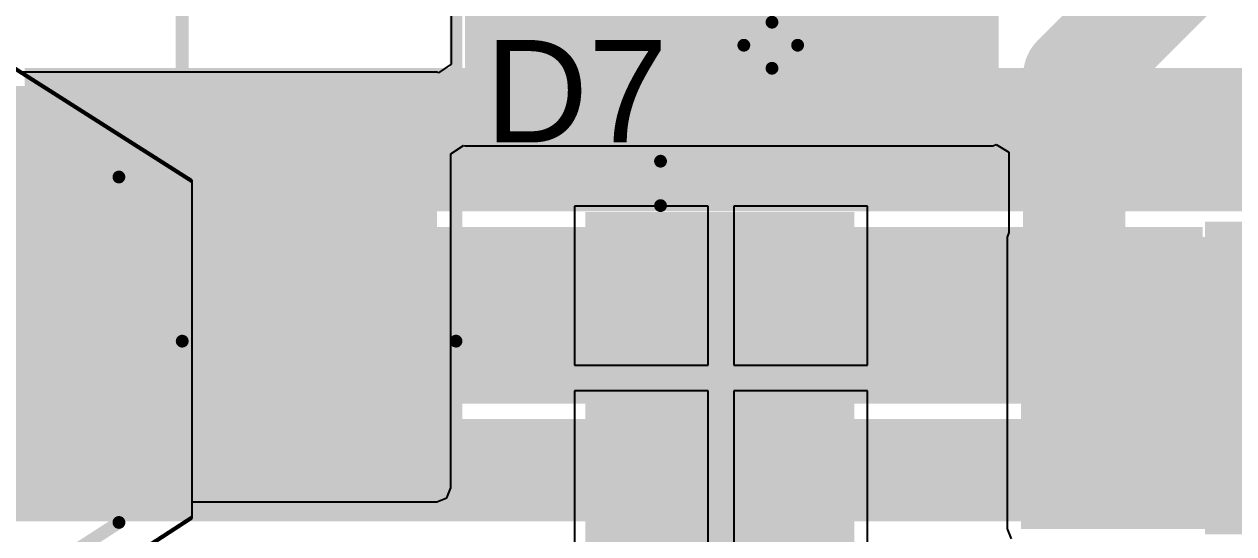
# Model space of a CAD drawing. Header units: millimetres. Extents: x -0.27 to 4.7, y -0.39 to 2.83.
# Drawn here: x 1.6209 to 2.0931, y 2.2101 to 2.4092 of the extents above; entities that cross this region are included whole.
import ezdxf

# ---------------------------------------------------------------- set-up
doc = ezdxf.new("R2010")
doc.units = ezdxf.units.MM
doc.header["$MEASUREMENT"] = 0
for name, color, linetype in [('BottomLayer', 5, 'Continuous'), ('BottomSolder', 6, 'Continuous'), ('TopLayer', 1, 'Continuous'), ('TopOverlay', 2, 'Continuous'), ('TopPaste', 8, 'Continuous'), ('TopSolder', 216, 'Continuous'), ('ViaHoleLayer', 16, 'Continuous')]:
    doc.layers.add(name, color=color, linetype=linetype)
doc.styles.add('Arial', font='', dxfattribs={"height": 0.2})
doc.styles.get('Arial').set_extended_font_data('Arial')

# ---------------------------------------------------------------- blocks, each defined once
blk = doc.blocks.new('SMA_36')
at = {"layer": 'TopLayer'}
for points in [[(-0.12795, 0.03346), (-0.02953, 0.03346), (-0.02953, -0.03346), (-0.12795, -0.03346)], [(0.02953, 0.03346), (0.12795, 0.03346), (0.12795, -0.03346), (0.02953, -0.03346)]]:
    blk.add_hatch(color=1, dxfattribs=at).paths.add_polyline_path(points)
at = {"layer": 'TopOverlay'}
for points in [[(-0.175, -0.05597), (-0.12906, -0.05597), (-0.12906, 0.05598), (-0.175, 0.05598)], [(-0.12992, 0.03638), (-0.1022, 0.03638), (-0.1022, 0.05598), (-0.12992, 0.05598)], [(-0.12992, -0.05598), (-0.1022, -0.05598), (-0.1022, -0.03638), (-0.12992, -0.03638)]]:
    blk.add_hatch(color=2, dxfattribs=at).paths.add_polyline_path(points)
at = {"layer": 'TopPaste'}
for points in [[(-0.12795, 0.03346), (-0.02953, 0.03346), (-0.02953, -0.03346), (-0.12795, -0.03346)], [(0.02953, 0.03346), (0.12795, 0.03346), (0.12795, -0.03346), (0.02953, -0.03346)]]:
    blk.add_hatch(color=8, dxfattribs=at).paths.add_polyline_path(points)
at = {"layer": 'TopSolder'}
for points in [[(-0.13195, 0.03746), (-0.02553, 0.03746), (-0.02553, -0.03746), (-0.13195, -0.03746)], [(0.02553, 0.03746), (0.13195, 0.03746), (0.13195, -0.03746), (0.02553, -0.03746)]]:
    blk.add_hatch(color=216, dxfattribs=at).paths.add_polyline_path(points)
at = {"layer": 'TopOverlay', "const_width": 0.005}
for points in [[(-0.10465, 0.05345), (0.08115, 0.05345)], [(0.08115, 0.05345), (0.08115, 0.03985)], [(0.08115, -0.03985), (0.08115, -0.05345)], [(-0.10465, -0.05345), (0.08115, -0.05345)]]:
    blk.add_lwpolyline(points, dxfattribs=at)
at = {"layer": 'TopOverlay', "const_width": 0.0025}
for points in [[(-0.1059, 0.05345, 1), (-0.1034, 0.05345, 1)], [(0.0799, 0.05345, 1), (0.0824, 0.05345, 1)], [(0.0799, 0.05345, 1), (0.0824, 0.05345, 1)], [(0.0799, 0.03985, 1), (0.0824, 0.03985, 1)], [(0.0799, -0.03985, 1), (0.0824, -0.03985, 1)], [(-0.1059, -0.05345, 1), (-0.1034, -0.05345, 1)], [(0.0799, -0.05345, 1), (0.0824, -0.05345, 1)], [(0.0799, -0.05345, 1), (0.0824, -0.05345, 1)]]:
    blk.add_lwpolyline(points, format="xyb", close=True, dxfattribs=at)
blk = doc.blocks.new('SSL0804T_220M_N_117')
at = {"layer": 'TopLayer'}
blk.add_hatch(color=1, dxfattribs=at).paths.add_polyline_path([(-0.26004, 0.05492), (-0.14508, 0.05492), (-0.14508, -0.05492), (-0.26004, -0.05492)])
at = {"layer": 'TopPaste'}
blk.add_hatch(color=8, dxfattribs=at).paths.add_polyline_path([(-0.26004, 0.05492), (-0.14508, 0.05492), (-0.14508, -0.05492), (-0.26004, -0.05492)])
at = {"layer": 'TopSolder'}
blk.add_hatch(color=216, dxfattribs=at).paths.add_polyline_path([(-0.26404, 0.05892), (-0.14108, 0.05892), (-0.14108, -0.05892), (-0.26404, -0.05892)])
at = {"layer": 'TopOverlay', "const_width": 0.005}
for points in [[(-0.065, 0.18504), (-0.24684, 0.06747)], [(-0.065, -0.18504), (-0.24684, -0.06747)]]:
    blk.add_lwpolyline(points, dxfattribs=at)
at = {"layer": 'TopOverlay', "const_width": 0.0025}
for points in [[(-0.24809, 0.06747, 1), (-0.24559, 0.06747, 1)], [(-0.24809, -0.06747, 1), (-0.24559, -0.06747, 1)]]:
    blk.add_lwpolyline(points, format="xyb", close=True, dxfattribs=at)
blk = doc.blocks.new('C____D_209')
at = {"layer": 'TopLayer'}
for points in [[(-0.16732, 0.05709), (-0.07283, 0.05709), (-0.07283, -0.05709), (-0.16732, -0.05709)], [(0.07283, 0.05709), (0.16732, 0.05709), (0.16732, -0.05709), (0.07283, -0.05709)]]:
    blk.add_hatch(color=1, dxfattribs=at).paths.add_polyline_path(points)
at = {"layer": 'TopPaste'}
for points in [[(-0.16732, 0.05709), (-0.07283, 0.05709), (-0.07283, -0.05709), (-0.16732, -0.05709)], [(0.07283, 0.05709), (0.16732, 0.05709), (0.16732, -0.05709), (0.07283, -0.05709)]]:
    blk.add_hatch(color=8, dxfattribs=at).paths.add_polyline_path(points)
at = {"layer": 'TopSolder'}
for points in [[(-0.17132, 0.06109), (-0.06883, 0.06109), (-0.06883, -0.06109), (-0.17132, -0.06109)], [(0.06883, 0.06109), (0.17132, 0.06109), (0.17132, -0.06109), (0.06883, -0.06109)]]:
    blk.add_hatch(color=216, dxfattribs=at).paths.add_polyline_path(points)
at = {"layer": 'TopOverlay', "const_width": 0.005}
for points in [[(-0.177, 0.099), (-0.177, 0.07)], [(-0.16, 0.084), (-0.193, 0.084)], [(0.1437, 0.08465), (-0.1437, 0.08465)], [(-0.1437, 0.08465), (-0.1437, 0.0673)], [(0.1437, 0.08465), (0.1437, 0.0673)], [(-0.1437, -0.0673), (-0.1437, -0.08465)], [(0.1437, -0.0673), (0.1437, -0.08465)], [(0.1437, -0.08465), (-0.1437, -0.08465)]]:
    blk.add_lwpolyline(points, dxfattribs=at)
at = {"layer": 'TopOverlay', "const_width": 0.0025}
for points in [[(-0.17825, 0.099, 1), (-0.17575, 0.099, 1)], [(-0.19425, 0.084, 1), (-0.19175, 0.084, 1)], [(-0.16125, 0.084, 1), (-0.15875, 0.084, 1)], [(-0.14495, 0.08465, 1), (-0.14245, 0.08465, 1)], [(-0.14495, 0.08465, 1), (-0.14245, 0.08465, 1)], [(0.14245, 0.08465, 1), (0.14495, 0.08465, 1)], [(0.14245, 0.08465, 1), (0.14495, 0.08465, 1)], [(-0.17825, 0.07, 1), (-0.17575, 0.07, 1)], [(-0.14495, 0.0673, 1), (-0.14245, 0.0673, 1)], [(0.14245, 0.0673, 1), (0.14495, 0.0673, 1)], [(-0.14495, -0.0673, 1), (-0.14245, -0.0673, 1)], [(0.14245, -0.0673, 1), (0.14495, -0.0673, 1)], [(-0.14495, -0.08465, 1), (-0.14245, -0.08465, 1)], [(-0.14495, -0.08465, 1), (-0.14245, -0.08465, 1)], [(0.14245, -0.08465, 1), (0.14495, -0.08465, 1)], [(0.14245, -0.08465, 1), (0.14495, -0.08465, 1)]]:
    blk.add_lwpolyline(points, format="xyb", close=True, dxfattribs=at)
blk = doc.blocks.new('20SVPF120M_211')
at = {"layer": 'TopLayer'}
for points in [[(-0.17913, 0.0315), (-0.04134, 0.0315), (-0.04134, -0.0315), (-0.17913, -0.0315)], [(0.04134, 0.0315), (0.17913, 0.0315), (0.17913, -0.0315), (0.04134, -0.0315)]]:
    blk.add_hatch(color=1, dxfattribs=at).paths.add_polyline_path(points)
at = {"layer": 'TopPaste'}
for points in [[(-0.17913, 0.0315), (-0.04134, 0.0315), (-0.04134, -0.0315), (-0.17913, -0.0315)], [(0.04134, 0.0315), (0.17913, 0.0315), (0.17913, -0.0315), (0.04134, -0.0315)]]:
    blk.add_hatch(color=8, dxfattribs=at).paths.add_polyline_path(points)
at = {"layer": 'TopSolder'}
for points in [[(-0.18313, 0.0355), (-0.03734, 0.0355), (-0.03734, -0.0355), (-0.18313, -0.0355)], [(0.03734, 0.0355), (0.18313, 0.0355), (0.18313, -0.0355), (0.03734, -0.0355)]]:
    blk.add_hatch(color=216, dxfattribs=at).paths.add_polyline_path(points)
at = {"layer": 'TopOverlay', "const_width": 0.005}
for points in [[(-0.07677, 0.12992), (-0.12992, 0.07677)], [(-0.07677, 0.12992), (0.12992, 0.12992)], [(0.12992, 0.12992), (0.12992, 0.04528)], [(-0.12992, 0.07677), (-0.12992, 0.04528)], [(-0.153, 0.064), (-0.153, 0.043)], [(-0.162, 0.053), (-0.144, 0.053)], [(-0.12992, -0.04528), (-0.12992, -0.07677)], [(0.12992, -0.04528), (0.12992, -0.12992)], [(-0.12992, -0.07677), (-0.07677, -0.12992)], [(-0.07677, -0.12992), (0.12992, -0.12992)]]:
    blk.add_lwpolyline(points, dxfattribs=at)
at = {"layer": 'TopOverlay', "const_width": 0.0025}
for points in [[(-0.07802, 0.12992, 1), (-0.07552, 0.12992, 1)], [(-0.07802, 0.12992, 1), (-0.07552, 0.12992, 1)], [(0.12867, 0.12992, 1), (0.13117, 0.12992, 1)], [(0.12867, 0.12992, 1), (0.13117, 0.12992, 1)], [(-0.13117, 0.07677, 1), (-0.12867, 0.07677, 1)], [(-0.13117, 0.07677, 1), (-0.12867, 0.07677, 1)], [(-0.15425, 0.064, 1), (-0.15175, 0.064, 1)], [(-0.16325, 0.053, 1), (-0.16075, 0.053, 1)], [(-0.14525, 0.053, 1), (-0.14275, 0.053, 1)], [(-0.13117, 0.04528, 1), (-0.12867, 0.04528, 1)], [(0.12867, 0.04528, 1), (0.13117, 0.04528, 1)], [(-0.15425, 0.043, 1), (-0.15175, 0.043, 1)], [(-0.13117, -0.04528, 1), (-0.12867, -0.04528, 1)], [(0.12867, -0.04528, 1), (0.13117, -0.04528, 1)], [(-0.13117, -0.07677, 1), (-0.12867, -0.07677, 1)], [(-0.13117, -0.07677, 1), (-0.12867, -0.07677, 1)], [(-0.07802, -0.12992, 1), (-0.07552, -0.12992, 1)], [(-0.07802, -0.12992, 1), (-0.07552, -0.12992, 1)], [(0.12867, -0.12992, 1), (0.13117, -0.12992, 1)], [(0.12867, -0.12992, 1), (0.13117, -0.12992, 1)]]:
    blk.add_lwpolyline(points, format="xyb", close=True, dxfattribs=at)

msp = doc.modelspace()

# ---------------------------------------------------------------- hatches: boundary and pattern name
at = {"layer": 'BottomLayer'}
for points in [[(1.621, 2.336), (2.157, 2.336), (2.157, 2.392), (1.621, 2.392)], [(1.20082, 2.26095), (2.081, 2.26095), (2.081, 2.33), (1.20082, 2.33)]]:
    msp.add_hatch(color=5, dxfattribs=at).paths.add_polyline_path(points)
h = msp.add_hatch(color=5, dxfattribs=at)
edge = h.paths.add_edge_path()
edge.add_arc((1.636, 2.371), 0.01181, 0, 360)
h = msp.add_hatch(color=5, dxfattribs=at)
edge = h.paths.add_edge_path()
edge.add_arc((1.66233, 2.371), 0.01181, 0, 360)
h = msp.add_hatch(color=5, dxfattribs=at)
edge = h.paths.add_edge_path()
edge.add_arc((1.68867, 2.371), 0.01181, 0, 360)
h = msp.add_hatch(color=5, dxfattribs=at)
edge = h.paths.add_edge_path()
edge.add_arc((1.715, 2.371), 0.01181, 0, 360)
h = msp.add_hatch(color=5, dxfattribs=at)
edge = h.paths.add_edge_path()
edge.add_arc((2.037, 2.314), 0.01181, 0, 360)
h = msp.add_hatch(color=5, dxfattribs=at)
edge = h.paths.add_edge_path()
edge.add_arc((2.063, 2.314), 0.01181, 0, 360)
h = msp.add_hatch(color=5, dxfattribs=at)
edge = h.paths.add_edge_path()
edge.add_arc((2.037, 2.288), 0.01181, 0, 360)
h = msp.add_hatch(color=5, dxfattribs=at)
edge = h.paths.add_edge_path()
edge.add_arc((2.063, 2.288), 0.01181, 0, 360)
at = {"layer": 'BottomSolder'}
h = msp.add_hatch(color=6, dxfattribs=at)
edge = h.paths.add_edge_path()
edge.add_arc((1.636, 2.371), 0.00591, 0, 360)
h = msp.add_hatch(color=6, dxfattribs=at)
edge = h.paths.add_edge_path()
edge.add_arc((1.66233, 2.371), 0.00591, 0, 360)
h = msp.add_hatch(color=6, dxfattribs=at)
edge = h.paths.add_edge_path()
edge.add_arc((1.68867, 2.371), 0.00591, 0, 360)
h = msp.add_hatch(color=6, dxfattribs=at)
edge = h.paths.add_edge_path()
edge.add_arc((1.715, 2.371), 0.00591, 0, 360)
h = msp.add_hatch(color=6, dxfattribs=at)
edge = h.paths.add_edge_path()
edge.add_arc((2.037, 2.314), 0.00591, 0, 360)
h = msp.add_hatch(color=6, dxfattribs=at)
edge = h.paths.add_edge_path()
edge.add_arc((2.063, 2.314), 0.00591, 0, 360)
h = msp.add_hatch(color=6, dxfattribs=at)
edge = h.paths.add_edge_path()
edge.add_arc((2.037, 2.288), 0.00591, 0, 360)
h = msp.add_hatch(color=6, dxfattribs=at)
edge = h.paths.add_edge_path()
edge.add_arc((2.063, 2.288), 0.00591, 0, 360)
at = {"layer": 'TopLayer'}
for points in [[(1.793, 2.367), (1.881, 2.367), (1.881, 2.58052), (1.793, 2.58052)], [(1.874, 2.367), (1.999, 2.367), (1.999, 2.533), (1.874, 2.533)], [(1.525, 2.228), (1.782, 2.228), (1.782, 2.385), (1.525, 2.385)], [(1.945, 2.11), (1.945, 2.33582), (1.84, 2.33582), (1.84, 2.11)], [(2.091, 2.326), (2.01, 2.326), (2.01, 2.212), (2.091, 2.212)], [(2.08, 2.212), (2.264, 2.212), (2.264, 2.283), (2.08, 2.283)]]:
    msp.add_hatch(color=1, dxfattribs=at).paths.add_polyline_path(points)
h = msp.add_hatch(color=1, dxfattribs=at)
edge = h.paths.add_edge_path()
edge.add_arc((1.636, 2.371), 0.01181, 0, 360)
h = msp.add_hatch(color=1, dxfattribs=at)
edge = h.paths.add_edge_path()
edge.add_arc((1.66233, 2.371), 0.01181, 0, 360)
h = msp.add_hatch(color=1, dxfattribs=at)
edge = h.paths.add_edge_path()
edge.add_arc((1.68867, 2.371), 0.01181, 0, 360)
h = msp.add_hatch(color=1, dxfattribs=at)
edge = h.paths.add_edge_path()
edge.add_arc((1.715, 2.371), 0.01181, 0, 360)
h = msp.add_hatch(color=1, dxfattribs=at)
edge = h.paths.add_edge_path()
edge.add_arc((2.037, 2.314), 0.01181, 0, 360)
h = msp.add_hatch(color=1, dxfattribs=at)
edge = h.paths.add_edge_path()
edge.add_arc((2.063, 2.314), 0.01181, 0, 360)
h = msp.add_hatch(color=1, dxfattribs=at)
edge = h.paths.add_edge_path()
edge.add_arc((2.037, 2.288), 0.01181, 0, 360)
h = msp.add_hatch(color=1, dxfattribs=at)
edge = h.paths.add_edge_path()
edge.add_arc((2.063, 2.288), 0.01181, 0, 360)
at = {"layer": 'TopSolder'}
h = msp.add_hatch(color=216, dxfattribs=at)
edge = h.paths.add_edge_path()
edge.add_arc((1.636, 2.371), 0.00591, 0, 360)
h = msp.add_hatch(color=216, dxfattribs=at)
edge = h.paths.add_edge_path()
edge.add_arc((1.66233, 2.371), 0.00591, 0, 360)
h = msp.add_hatch(color=216, dxfattribs=at)
edge = h.paths.add_edge_path()
edge.add_arc((1.68867, 2.371), 0.00591, 0, 360)
h = msp.add_hatch(color=216, dxfattribs=at)
edge = h.paths.add_edge_path()
edge.add_arc((1.715, 2.371), 0.00591, 0, 360)
h = msp.add_hatch(color=216, dxfattribs=at)
edge = h.paths.add_edge_path()
edge.add_arc((2.037, 2.314), 0.00591, 0, 360)
h = msp.add_hatch(color=216, dxfattribs=at)
edge = h.paths.add_edge_path()
edge.add_arc((2.063, 2.314), 0.00591, 0, 360)
h = msp.add_hatch(color=216, dxfattribs=at)
edge = h.paths.add_edge_path()
edge.add_arc((2.037, 2.288), 0.00591, 0, 360)
h = msp.add_hatch(color=216, dxfattribs=at)
edge = h.paths.add_edge_path()
edge.add_arc((2.063, 2.288), 0.00591, 0, 360)
at = {"layer": 'ViaHoleLayer'}
h = msp.add_hatch(color=16, dxfattribs=at)
edge = h.paths.add_edge_path()
edge.add_arc((1.636, 2.371), 0.00591, 0, 360)
h = msp.add_hatch(color=16, dxfattribs=at)
edge = h.paths.add_edge_path()
edge.add_arc((1.66233, 2.371), 0.00591, 0, 360)
h = msp.add_hatch(color=16, dxfattribs=at)
edge = h.paths.add_edge_path()
edge.add_arc((1.68867, 2.371), 0.00591, 0, 360)
h = msp.add_hatch(color=16, dxfattribs=at)
edge = h.paths.add_edge_path()
edge.add_arc((1.715, 2.371), 0.00591, 0, 360)
h = msp.add_hatch(color=16, dxfattribs=at)
edge = h.paths.add_edge_path()
edge.add_arc((2.037, 2.314), 0.00591, 0, 360)
h = msp.add_hatch(color=16, dxfattribs=at)
edge = h.paths.add_edge_path()
edge.add_arc((2.063, 2.314), 0.00591, 0, 360)
h = msp.add_hatch(color=16, dxfattribs=at)
edge = h.paths.add_edge_path()
edge.add_arc((2.037, 2.288), 0.00591, 0, 360)
h = msp.add_hatch(color=16, dxfattribs=at)
edge = h.paths.add_edge_path()
edge.add_arc((2.063, 2.288), 0.00591, 0, 360)

# ---------------------------------------------------------------- linework, layer by layer
at = {"layer": 'BottomLayer'}
for p, q in [((1.68646, 2.34829), (1.48595, 2.47571)), ((1.68646, 2.21702), (1.68646, 2.34829)), ((1.48029, 2.08371), (1.68646, 2.21702))]:
    msp.add_line(p, q, dxfattribs=at)
at = {"layer": 'BottomLayer', "const_width": 0.04}
msp.add_lwpolyline([(1.2743, 2.23495), (2.31795, 2.23495)], dxfattribs=at)
at = {"layer": 'TopLayer'}
for p, q in [((1.78759, 2.54359), (1.78759, 2.39351)), ((1.68646, 2.34729), (1.48595, 2.47471)), ((1.782, 2.39041), (1.6186, 2.39041)), ((1.78259, 2.39017), (1.782, 2.39041)), ((1.78759, 2.39351), (1.78259, 2.39017)), ((1.78741, 2.35849), (1.79241, 2.36183)), ((1.79241, 2.36183), (1.793, 2.36159)), ((1.793, 2.36159), (1.999, 2.36159)), ((1.999, 2.36159), (2.00033, 2.36214)), ((2.00033, 2.36214), (2.00533, 2.35915)), ((1.78741, 2.228), (1.78741, 2.35849)), ((2.00533, 2.35915), (2.00533, 2.3278)), ((1.68646, 2.21602), (1.68646, 2.34729)), ((1.88792, 2.33809), (1.83568, 2.33809)), ((1.83568, 2.33809), (1.83568, 2.276)), ((1.88792, 2.276), (1.88792, 2.33809)), ((1.95017, 2.33809), (1.89792, 2.33809)), ((1.89792, 2.33809), (1.89792, 2.276)), ((1.95017, 2.276), (1.95017, 2.33809)), ((2.00533, 2.3278), (2.00459, 2.326)), ((2.00459, 2.326), (2.00459, 2.212)), ((1.83568, 2.276), (1.88792, 2.276)), ((1.89792, 2.276), (1.95017, 2.276)), ((1.88792, 2.266), (1.83568, 2.266)), ((1.83568, 2.266), (1.83568, 2.20391)), ((1.88792, 2.20391), (1.88792, 2.266)), ((1.95017, 2.266), (1.89792, 2.266)), ((1.89792, 2.266), (1.89792, 2.20391)), ((1.95017, 2.20391), (1.95017, 2.266)), ((1.78583, 2.22417), (1.78741, 2.228)), ((1.68646, 2.21602), (1.68646, 2.22259)), ((1.68646, 2.22259), (1.782, 2.22259)), ((1.782, 2.22259), (1.78583, 2.22417)), ((1.48029, 2.08271), (1.68646, 2.21602)), ((1.56733, 2.13899), (1.68646, 2.21602)), ((2.00459, 2.212), (2.00617, 2.20817))]:
    msp.add_line(p, q, dxfattribs=at)
at = {"layer": 'TopLayer', "const_width": 0.04}
for points in [[(2.03082, 2.38882), (2.243, 2.601)], [(2.03082, 2.27295), (2.03082, 2.38882)]]:
    msp.add_lwpolyline(points, dxfattribs=at)
at = {"layer": 'TopLayer', "const_width": 0.02}
for points in [[(2.02082, 2.38882, 1), (2.04082, 2.38882, 1)], [(2.02082, 2.38882, 1), (2.04082, 2.38882, 1)], [(2.02082, 2.27295, 1), (2.04082, 2.27295, 1)]]:
    msp.add_lwpolyline(points, format="xyb", close=True, dxfattribs=at)

# ---------------------------------------------------------------- block references
for name, p, rotation in [('20SVPF120M_211', (1.96582, 2.55395), 90), ('SMA_36', (1.736, 2.39), 90), ('SSL0804T_220M_N_117', (1.411, 2.282), 180), ('C____D_209', (2.013, 2.271), 180)]:
    msp.add_blockref(name, p, dxfattribs=dict(rotation=rotation))

# ---------------------------------------------------------------- texts
at = {"layer": 'TopOverlay', "style": 'Arial'}
msp.add_text('D7', height=0.04, dxfattribs=at).set_placement((1.80068, 2.36301))

doc.saveas('drawing.dxf')
